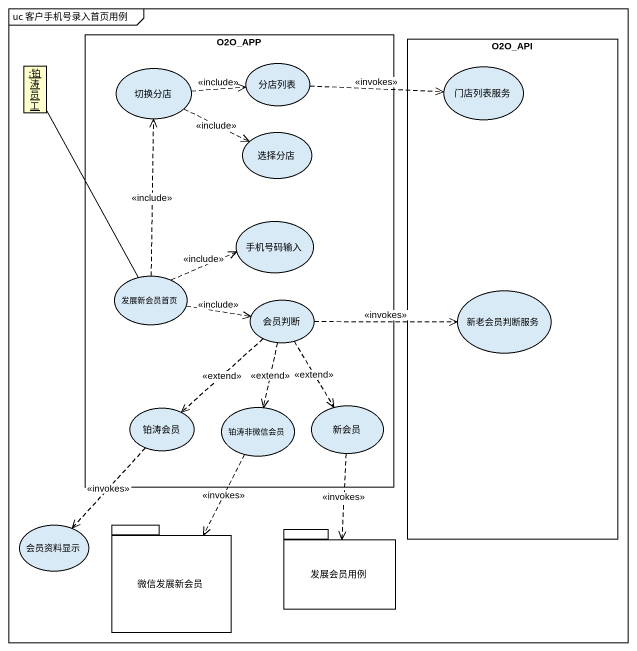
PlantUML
@startuml
mainframe uc 客户手机号录入首页用例
allowmixing
hide circle
hide empty members
rectangle O2O_APP {
  usecase 切换分店
  usecase 分店列表
  usecase 选择分店
  usecase 手机号码输入
  usecase 发展新会员首页
  usecase 会员判断
  usecase 铂涛会员
  usecase 铂涛非微信会员
  usecase 新会员
}
object ":铂涛员工" as 铂涛员工
rectangle O2O_API {
  usecase 门店列表服务
  usecase 新老会员判断服务
}
usecase 会员资料显示
package 微信发展新会员 {
}
package 发展会员用例 {
}
铂涛员工 -- 发展新会员首页
切换分店 .right.> 分店列表 : <<include>>
切换分店 .right.> 选择分店 : <<include>>
分店列表 .right.> 门店列表服务 : <<invokes>>
发展新会员首页 .up.> 切换分店 : <<include>>
发展新会员首页 .right.> 手机号码输入 : <<include>>
发展新会员首页 .right.> 会员判断 : <<include>>
会员判断 .right.> 新老会员判断服务 : <<invokes>>
会员判断 ..> 铂涛会员 : <<extend>>
会员判断 ..> 铂涛非微信会员 : <<extend>>
会员判断 ..> 新会员 : <<extend>>
铂涛会员 ..> 会员资料显示 : <<invokes>>
铂涛非微信会员 ..> 微信发展新会员 : <<invokes>>
新会员 ..> 发展会员用例 : <<invokes>>
@enduml
